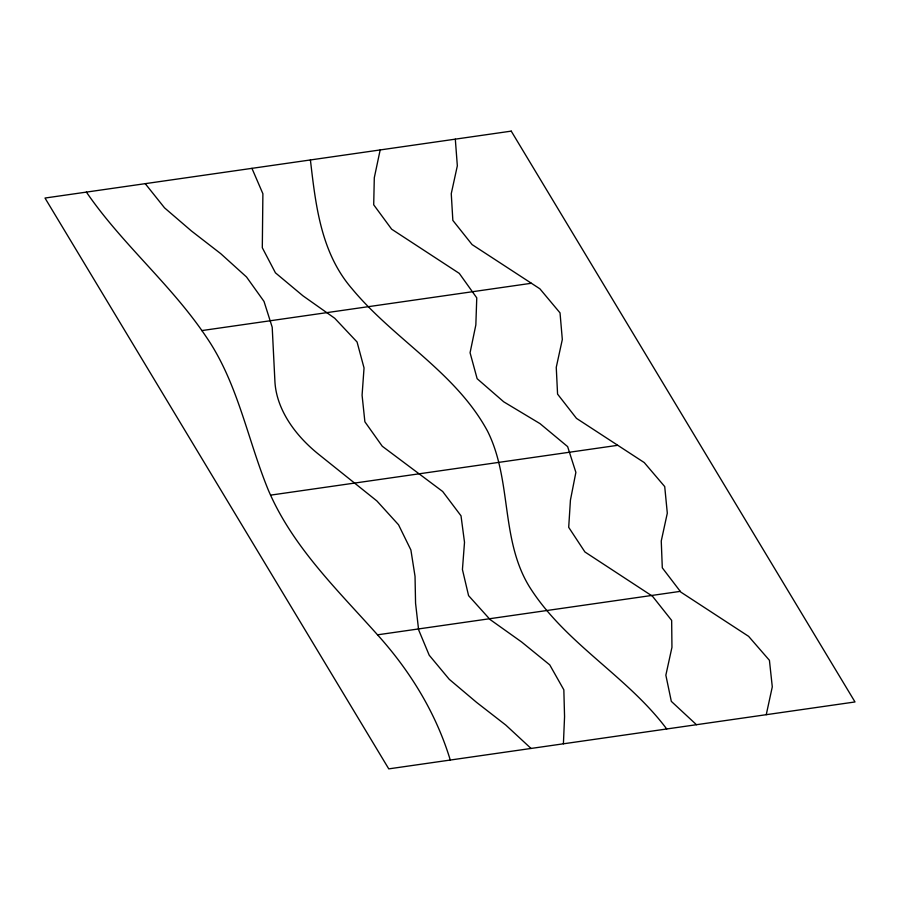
<?xml version="1.0" encoding="UTF-8"?>
<svg xmlns="http://www.w3.org/2000/svg" width="900" height="900" viewBox="0 0 900 900"><rect width="100%" height="100%" fill="white"/><g stroke="black" fill="none" stroke-linecap="round" stroke-linejoin="round"><path stroke-width="1.35" d="M563.411 743.805L564.559 716.681L563.839 689.816L549.743 664.875L521.584 641.959L490.05 619.515L468.574 595.631L462.431 569.554L464.512 542.295L461.014 515.824L442.688 491.501L382.264 446.243L364.882 421.774L362.081 395.213L364.039 367.965L357.064 342L334.71 318.251L302.974 295.841L275.434 272.824L262.305 247.748L262.89 193.736L251.944 168.345M380.171 149.94L374.299 177.75L373.702 204.795L391.646 229.185L459.293 273.398L476.764 297.855L475.841 324.956L470.07 352.744L477.135 378.697L503.752 401.839L539.977 423.608L567.63 446.603L575.876 472.376L570.431 500.119L568.699 527.332L584.921 551.97L652.466 596.205L671.659 620.415L671.951 647.336L665.854 675.18L671.321 701.359L696.454 724.714M766.249 714.69L772.29 686.857L769.421 660.308L748.597 636.334L680.861 592.133L662.299 567.832L661.252 541.012L667.305 513.18L664.717 486.585L644.242 462.566L576.472 418.365L557.572 394.11L556.256 367.335L562.32 339.502L560.025 312.874L539.876 288.799L472.095 244.597L452.846 220.399L451.26 193.657L457.335 165.825L455.31 139.151M201.679 330.604L531.349 283.275M270.821 495.101L617.49 445.343M377.516 634.826L680.276 591.367M531.045 748.451L505.834 725.107L476.539 702.349L449.246 679.298L429.21 655.211L418.601 629.775L415.564 603.248L415.035 576.36L410.895 549.99L398.543 524.79L376.875 500.94L319.781 455.209A139.725 90.934 17.3 0 1 274.882 380.756L272.205 327.218L264.015 301.433L246.51 276.975L220.792 253.71L191.419 230.963L164.542 207.855L145.226 183.656M666.709 728.977C626.985 675.855 565.11 643.511 529.504 586.89C500.299 539.46 512.134 480.184 487.53 431.134C455.647 372.184 393.964 339.368 352.058 288.787C320.895 252.844 315.686 205.222 310.41 159.953M86.4 192.105C121.883 243.922 171.112 284.512 206.111 336.701C237.814 382.748 247.309 438.683 268.121 489.589C292.275 546.66 337.702 590.096 378.191 635.569C410.524 671.546 436.207 713.599 450.27 760.05M511.234 131.13L45 198.045L388.766 768.87L855 701.955L511.234 131.13"/></g></svg>
